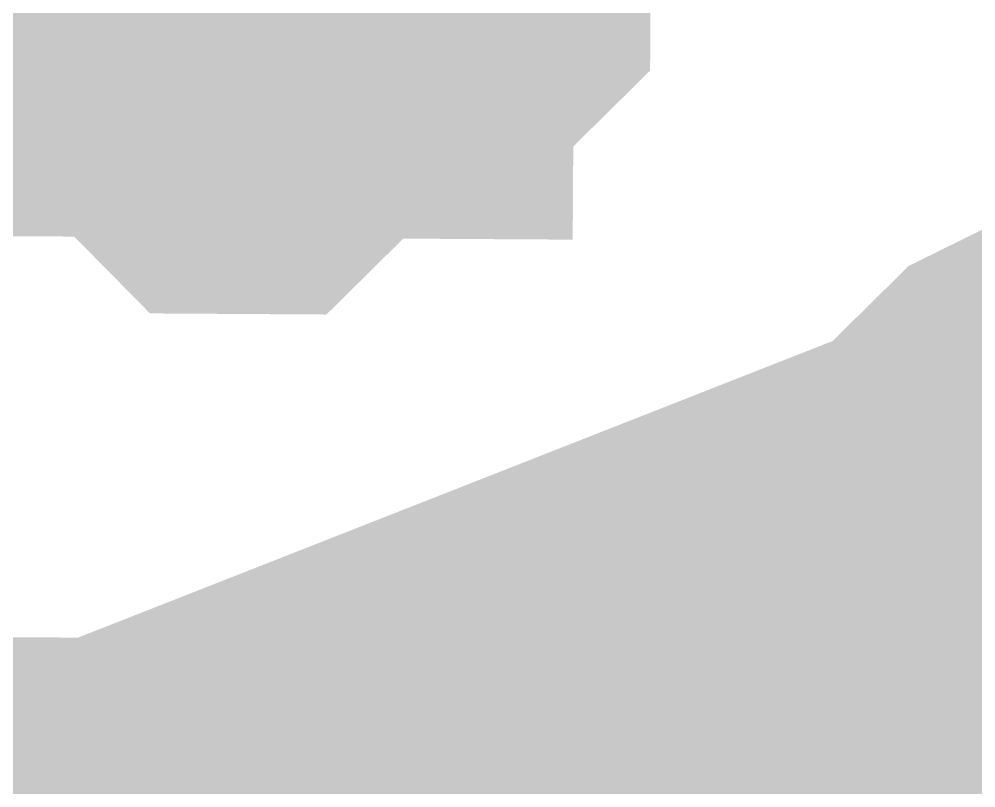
# Model space of a CAD drawing. Header units: metres. Extents: x 334593 to 339527, y 1757017 to 1769538.
# Drawn here: x 339161.5 to 339211.6, y 1767395.4 to 1767435.6 of the extents above; entities that cross this region are included whole.
import ezdxf

# ---------------------------------------------------------------- set-up
doc = ezdxf.new("R2010")
doc.units = ezdxf.units.M
doc.layers.add('HIGH TIDE LINE', color=7, linetype='Continuous', true_color=0xff00c5)
doc.layers.add('INTERTIDAL ZONE', color=5, linetype='Continuous')
doc.layers.add('NDZ-200M FROM CRZ', color=30, linetype='Continuous')

msp = doc.modelspace()

# ---------------------------------------------------------------- hatches: boundary and pattern name
at = {"layer": 'NDZ-200M FROM CRZ'}
h = msp.add_hatch(dxfattribs=at)
h.set_pattern_fill('CROSS', color=256, scale=1.199231, angle=-0.3536)
h.set_pattern_definition([(359.64641, (320009.952, 1755058.52), (7.6619697, 7.5679797), [3.80756, -11.4226795]), (89.64641, (320011.844, 1755056.604), (-7.5679797, 7.6619697), [3.80756, -11.4226795])])
h.paths.add_polyline_path([(338545.927, 1769452.447), (338550.096, 1769480.406), (338550.17, 1769492.399), (338554.217, 1769500.37), (338558.263, 1769508.341), (338558.288, 1769512.338), (338562.285, 1769512.314), (338562.359, 1769524.307), (338566.356, 1769524.282), (338566.405, 1769532.277), (338514.06, 1769532.6), (338508.349, 1769516.644), (338499.482, 1769490.197), (338498.457, 1769428.483), (338494.315, 1769381.544), (338493.175, 1769324.841), (338496.938, 1769286.838), (338509.314, 1769260.288), (338516.64, 1769240.742), (338516.045, 1769204.312), (338514.879, 1769174.757), (338504.155, 1769160.862), (338483.895, 1769155.005), (338472.595, 1769148.324), (338456.018, 1769133.174), (338438.499, 1769103.659), (338425.523, 1769086.059), (338411.655, 1769069.482), (338401.601, 1769059.549), (338387.5, 1769041.646), (338397.345, 1768693.773), (338396.753, 1768597.828), (338403.282, 1768560.029), (338411.429, 1768505.864), (338423.77, 1768441.745), (338447.108, 1768363.939), (338484.474, 1768283.665), (338510.422, 1768233.322), (338542.128, 1768189.15), (338581.851, 1768148.926), (338603.162, 1768110.022), (338626.489, 1768087.899), (338653.305, 1768068.528), (338685.953, 1768051.56), (338717.17, 1768020.165), (338742.696, 1767980.024), (338784.221, 1767907.807), (338817.765, 1767837.637), (338847.286, 1767763.495), (338853.023, 1767721.482), (338862.909, 1767704.257), (338870.824, 1767691.388), (338877.658, 1767681.998), (338878.252, 1767672.541), (338870.652, 1767663.404), (338846.571, 1767647.562), (338833.939, 1767627.024), (338834.321, 1767605.66), (338842.179, 1767583.623), (338856.735, 1767567.878), (338882.798, 1767562.501), (338914.003, 1767563.191), (338937.253, 1767558.905), (338959.981, 1767564.906), (338980.016, 1767572.778), (338998.739, 1767584.605), (339008.891, 1767591.063), (339078.399, 1767518.483), (339129.153, 1767449.923), (339113.492, 1767436.887), (339104.949, 1767414.092), (339104.813, 1767392.105), (339108.749, 1767382.086), (339122.221, 1767371.308), (339140.651, 1767369.895), (339172.677, 1767377.693), (339192.426, 1767382.611), (339208.675, 1767381.469), (339219.158, 1767379.838), (339228.574, 1767367.354), (339228.44, 1767351.093), (339188.48, 1767347.612), (339174.453, 1767341.702), (339160.779, 1767329.017), (339144.278, 1767309.905), (339127.336, 1767301.514), (339107.644, 1767286.175), (339092.527, 1767268.013), (339079.906, 1767242.339), (339075.822, 1767228.372), (339078.933, 1767207.267), (339088.363, 1767184.452), (339105.364, 1767158.292), (339125.021, 1767134.753), (339155.892, 1767110.156), (339208.737, 1767067.637), (339266.644, 1767039.234), (339299.784, 1767017.19), (339326.317, 1767012.941), (339358.477, 1767013.242), (339379.78, 1767029.41), (339401.095, 1767057.902), (339424.282, 1767018.333), (339450.537, 1766980.604), (339461.736, 1766934.147), (339469.373, 1766876.131), (339470.433, 1767048.032), (339466.486, 1767056.052), (339462.538, 1767064.072), (339458.566, 1767068.095), (339458.59, 1767072.092), (339438.704, 1767088.206), (339438.728, 1767092.204), (339418.866, 1767112.316), (339414.894, 1767116.338), (339406.949, 1767124.383), (339395.007, 1767132.452), (339387.038, 1767136.499), (339387.063, 1767140.497), (339383.115, 1767148.517), (339383.263, 1767172.503), (339375.318, 1767180.548), (339371.346, 1767184.57), (339359.355, 1767184.644), (339355.333, 1767180.671), (339355.283, 1767172.676), (339351.089, 1767140.719), (339342.996, 1767124.778), (339342.848, 1767100.792), (339346.722, 1767080.778), (339346.648, 1767068.785), (339342.626, 1767064.812), (339338.629, 1767064.837), (339334.607, 1767060.864), (339322.616, 1767060.938), (339314.671, 1767068.983), (339306.727, 1767077.027), (339302.729, 1767077.052), (339290.763, 1767081.124), (339282.794, 1767085.171), (339278.796, 1767085.195), (339266.855, 1767093.265), (339250.916, 1767101.359), (339238.949, 1767105.431), (339231.004, 1767113.475), (339227.032, 1767117.498), (339215.115, 1767129.565), (339207.219, 1767145.605), (339199.25, 1767149.652), (339187.333, 1767161.719), (339183.36, 1767165.741), (339179.388, 1767169.764), (339179.462, 1767181.757), (339163.474, 1767181.855), (339159.501, 1767185.878), (339159.649, 1767209.864), (339155.702, 1767217.884), (339151.729, 1767221.906), (339139.738, 1767221.98), (339135.716, 1767218.007), (339131.719, 1767218.032), (339127.698, 1767214.059), (339115.706, 1767214.133), (339111.734, 1767218.155), (339103.789, 1767226.2), (339107.836, 1767234.171), (339111.857, 1767238.144), (339123.898, 1767246.065), (339135.914, 1767249.989), (339143.933, 1767253.937), (339151.927, 1767253.888), (339184.002, 1767269.682), (339184.027, 1767273.679), (339188.098, 1767285.648), (339192.144, 1767293.618), (339208.182, 1767301.515), (339220.173, 1767301.441), (339224.145, 1767297.419), (339244.13, 1767297.295), (339248.103, 1767293.273), (339252.075, 1767289.251), (339252.051, 1767285.253), (339256.023, 1767281.231), (339268.014, 1767281.157), (339268.039, 1767285.154), (339272.061, 1767289.127), (339272.085, 1767293.125), (339276.156, 1767305.093), (339276.23, 1767317.087), (339280.252, 1767321.06), (339284.249, 1767321.035), (339284.274, 1767325.033), (339288.271, 1767325.008), (339292.243, 1767320.986), (339292.219, 1767316.988), (339301.841, 1767321.726), (339300.262, 1767324.934), (339296.29, 1767328.956), (339296.314, 1767332.954), (339292.317, 1767332.979), (339284.446, 1767353.016), (339280.523, 1767365.034), (339272.677, 1767389.07), (339268.73, 1767397.09), (339256.813, 1767409.157), (339236.926, 1767425.271), (339232.929, 1767425.296), (339228.956, 1767429.318), (339224.959, 1767429.343), (339220.938, 1767425.37), (339216.941, 1767425.394), (339208.922, 1767421.446), (339204.9, 1767417.473), (339164.831, 1767401.729), (339160.834, 1767401.753), (339148.818, 1767397.83), (339140.799, 1767393.881), (339128.808, 1767393.955), (339128.956, 1767417.942), (339132.953, 1767417.917), (339140.996, 1767425.863), (339144.993, 1767425.838), (339153.012, 1767429.787), (339160.982, 1767425.74), (339164.979, 1767425.715), (339168.951, 1767421.693), (339176.945, 1767421.643), (339180.967, 1767425.616), (339188.961, 1767425.567), (339188.986, 1767429.565), (339193.008, 1767433.538), (339193.032, 1767437.535), (339197.054, 1767441.508), (339205.073, 1767445.457), (339209.094, 1767449.43), (339209.119, 1767453.427), (339205.147, 1767457.45), (339205.171, 1767461.448), (339201.199, 1767465.47), (339193.254, 1767473.515), (339189.282, 1767477.537), (339181.288, 1767477.586), (339173.318, 1767481.633), (339169.321, 1767481.658), (339165.349, 1767485.68), (339161.376, 1767489.703), (339157.404, 1767493.725), (339153.432, 1767497.747), (339153.456, 1767501.745), (339141.564, 1767517.81), (339125.699, 1767537.897), (339105.886, 1767566.004), (339078.08, 1767594.161), (339026.389, 1767638.456), (339022.441, 1767646.476), (339006.453, 1767646.575), (339006.478, 1767650.573), (339002.456, 1767646.6), (338994.437, 1767642.651), (338974.353, 1767626.784), (338970.332, 1767622.811), (338970.282, 1767614.815), (338966.236, 1767606.845), (338966.211, 1767602.847), (338958.192, 1767598.899), (338946.177, 1767594.975), (338930.188, 1767595.074), (338918.222, 1767599.145), (338870.257, 1767599.441), (338870.282, 1767603.439), (338866.309, 1767607.461), (338866.359, 1767615.457), (338870.38, 1767619.43), (338870.405, 1767623.428), (338874.427, 1767627.401), (338882.446, 1767631.349), (338894.461, 1767635.273), (338902.48, 1767639.221), (338914.496, 1767643.145), (338938.478, 1767642.997), (338946.497, 1767646.945), (338950.519, 1767650.918), (338958.587, 1767662.862), (338958.661, 1767674.855), (338942.722, 1767682.949), (338934.728, 1767682.998), (338934.753, 1767686.996), (338930.756, 1767687.021), (338930.928, 1767715.004), (338922.959, 1767719.052), (338914.99, 1767723.099), (338907.02, 1767727.146), (338903.072, 1767735.166), (338899.125, 1767743.186), (338895.128, 1767743.21), (338895.177, 1767751.206), (338899.199, 1767755.179), (338899.248, 1767763.174), (338895.3, 1767771.194), (338891.377, 1767783.212), (338883.482, 1767799.252), (338871.713, 1767835.305), (338871.737, 1767839.303), (338867.79, 1767847.323), (338863.817, 1767851.346), (338859.944, 1767871.359), (338855.971, 1767875.381), (338851.999, 1767879.403), (338848.002, 1767879.428), (338844.029, 1767883.45), (338844.054, 1767887.448), (338836.109, 1767895.493), (338832.235, 1767915.506), (338828.312, 1767927.524), (338828.337, 1767931.521), (338832.359, 1767935.494), (338832.408, 1767943.49), (338828.411, 1767943.515), (338824.389, 1767939.542), (338820.392, 1767939.566), (338820.417, 1767943.564), (338816.445, 1767947.586), (338808.574, 1767967.624), (338804.651, 1767979.642), (338800.678, 1767983.664), (338796.731, 1767991.684), (338792.758, 1767995.707), (338784.838, 1768007.749), (338765.05, 1768039.854), (338765.075, 1768043.852), (338761.102, 1768047.874), (338749.185, 1768059.941), (338745.213, 1768063.963), (338713.409, 1768092.145), (338709.437, 1768096.167), (338685.528, 1768108.308), (338677.559, 1768112.355), (338649.678, 1768128.519), (338645.706, 1768132.541), (338641.758, 1768140.561), (338641.807, 1768148.556), (338637.835, 1768152.579), (338629.915, 1768164.621), (338622.019, 1768180.661), (338610.102, 1768192.728), (338594.188, 1768204.82), (338582.271, 1768216.887), (338578.299, 1768220.91), (338570.354, 1768228.954), (338562.434, 1768240.997), (338554.538, 1768257.037), (338534.775, 1768293.139), (338530.852, 1768305.157), (338526.88, 1768309.18), (338511.138, 1768349.255), (338507.19, 1768357.275), (338503.242, 1768365.295), (338499.295, 1768373.315), (338495.322, 1768377.338), (338495.421, 1768393.329), (338507.412, 1768393.255), (338507.437, 1768397.252), (338503.465, 1768401.275), (338499.467, 1768401.299), (338499.492, 1768405.297), (338495.495, 1768405.322), (338495.52, 1768409.319), (338491.523, 1768409.344), (338491.547, 1768413.342), (338487.6, 1768421.362), (338487.649, 1768429.357), (338483.677, 1768433.38), (338479.729, 1768441.4), (338475.732, 1768441.424), (338475.756, 1768445.422), (338471.784, 1768449.444), (338471.858, 1768461.437), (338467.935, 1768473.455), (338468.083, 1768497.441), (338472.105, 1768501.414), (338472.129, 1768505.412), (338468.132, 1768505.437), (338464.16, 1768509.459), (338464.259, 1768525.45), (338460.286, 1768529.472), (338460.336, 1768537.468), (338468.33, 1768537.418), (338464.357, 1768541.441), (338456.363, 1768541.49), (338456.659, 1768589.462), (338452.687, 1768593.485), (338448.69, 1768593.509), (338444.717, 1768597.532), (338444.742, 1768601.529), (338440.77, 1768605.552), (338440.868, 1768621.543), (338444.89, 1768625.516), (338444.915, 1768629.513), (338440.918, 1768629.538), (338441.091, 1768657.522), (338437.118, 1768661.544), (338437.167, 1768669.54), (338433.195, 1768673.562), (338429.198, 1768673.587), (338429.223, 1768677.584), (338425.25, 1768681.607), (338425.275, 1768685.604), (338429.297, 1768689.578), (338429.395, 1768705.568), (338425.497, 1768721.584), (338421.549, 1768729.604), (338417.577, 1768733.626), (338413.629, 1768741.646), (338409.731, 1768757.662), (338409.928, 1768789.643), (338413.925, 1768789.619), (338410.002, 1768801.636), (338410.175, 1768829.62), (338414.197, 1768833.593), (338414.221, 1768837.591), (338418.268, 1768845.562), (338422.363, 1768861.528), (338422.709, 1768917.495), (338426.706, 1768917.471), (338430.728, 1768921.444), (338434.823, 1768937.41), (338434.848, 1768941.408), (338430.876, 1768945.43), (338426.879, 1768945.455), (338426.977, 1768961.446), (338423.03, 1768969.466), (338427.076, 1768977.436), (338427.101, 1768981.434), (338431.098, 1768981.409), (338431.221, 1769001.398), (338435.267, 1769009.369), (338435.341, 1769021.362), (338439.363, 1769025.335), (338443.385, 1769029.308), (338443.41, 1769033.305), (338447.407, 1769033.281), (338455.425, 1769037.229), (338463.42, 1769037.18), (338467.441, 1769041.153), (338471.463, 1769045.126), (338475.435, 1769041.103), (338479.432, 1769041.079), (338483.405, 1769037.056), (338491.399, 1769037.007), (338495.495, 1769052.973), (338467.565, 1769061.141), (338467.614, 1769069.137), (338463.642, 1769073.159), (338459.645, 1769073.184), (338451.7, 1769081.228), (338447.727, 1769085.251), (338439.758, 1769089.298), (338439.783, 1769093.295), (338443.78, 1769093.271), (338447.801, 1769097.244), (338459.768, 1769093.172), (338479.753, 1769093.049), (338483.726, 1769089.026), (338491.72, 1769088.977), (338495.791, 1769100.946), (338499.813, 1769104.919), (338499.837, 1769108.916), (338523.82, 1769108.768), (338531.789, 1769104.721), (338535.786, 1769104.697), (338535.86, 1769116.69), (338539.882, 1769120.663), (338543.928, 1769128.633), (338556.043, 1769148.548), (338560.04, 1769148.523), (338564.086, 1769156.494), (338564.111, 1769160.492), (338568.157, 1769168.462), (338568.404, 1769208.439), (338564.407, 1769208.464), (338560.435, 1769212.486), (338556.462, 1769216.509), (338556.487, 1769220.506), (338560.484, 1769220.482), (338564.506, 1769224.455), (338568.552, 1769232.426), (338568.577, 1769236.423), (338572.648, 1769248.392), (338568.7, 1769256.412), (338568.725, 1769260.409), (338564.752, 1769264.432), (338564.826, 1769276.425), (338568.823, 1769276.4), (338568.897, 1769288.393), (338564.9, 1769288.418), (338564.925, 1769292.416), (338560.928, 1769292.44), (338556.956, 1769296.463), (338552.959, 1769296.487), (338548.986, 1769300.51), (338545.014, 1769304.532), (338541.041, 1769308.554), (338541.14, 1769324.545), (338545.187, 1769332.516)])

# ---------------------------------------------------------------- linework, layer by layer
at = {"layer": 'HIGH TIDE LINE', "lineweight": 35, "const_width": 2.998}
for points in [[(339189.282, 1767477.537), (339193.254, 1767473.515), (339201.199, 1767465.47), (339205.171, 1767461.448), (339205.147, 1767457.45), (339209.119, 1767453.427), (339209.094, 1767449.43), (339205.073, 1767445.457), (339197.054, 1767441.508), (339193.032, 1767437.535), (339193.008, 1767433.538), (339188.986, 1767429.565), (339188.961, 1767425.567), (339180.967, 1767425.616), (339176.945, 1767421.643), (339168.951, 1767421.693), (339164.979, 1767425.715), (339160.982, 1767425.74), (339153.012, 1767429.787)], [(339148.818, 1767397.83), (339160.834, 1767401.753), (339164.831, 1767401.729), (339204.9, 1767417.473), (339208.922, 1767421.446), (339216.941, 1767425.394), (339220.938, 1767425.37), (339224.959, 1767429.343), (339228.956, 1767429.318), (339232.929, 1767425.296), (339236.926, 1767425.271), (339256.813, 1767409.157)]]:
    msp.add_lwpolyline(points, dxfattribs=at)
at = {"layer": 'INTERTIDAL ZONE', "const_width": 2.998, "flags": 128}
msp.add_lwpolyline([(339148.818, 1767397.83), (339160.834, 1767401.753), (339164.831, 1767401.729), (339204.9, 1767417.473), (339208.922, 1767421.446), (339216.941, 1767425.394), (339220.938, 1767425.37), (339224.959, 1767429.343), (339209.119, 1767453.427), (339209.094, 1767449.43), (339205.073, 1767445.457), (339197.054, 1767441.508), (339193.032, 1767437.535), (339193.008, 1767433.538), (339188.986, 1767429.565), (339188.961, 1767425.567), (339180.967, 1767425.616), (339176.945, 1767421.643), (339168.951, 1767421.693), (339164.979, 1767425.715), (339160.982, 1767425.74), (339153.012, 1767429.787)], dxfattribs=at)
at = {"layer": 'NDZ-200M FROM CRZ', "const_width": 2.998, "flags": 128}
for points in [[(339153.012, 1767429.787), (339160.982, 1767425.74), (339164.979, 1767425.715), (339168.951, 1767421.693), (339176.945, 1767421.643), (339180.967, 1767425.616), (339188.961, 1767425.567), (339188.986, 1767429.565), (339193.008, 1767433.538), (339193.032, 1767437.535), (339197.054, 1767441.508), (339205.073, 1767445.457), (339209.094, 1767449.43), (339209.119, 1767453.427), (339205.147, 1767457.45), (339205.171, 1767461.448), (339201.199, 1767465.47), (339193.254, 1767473.515), (339189.282, 1767477.537)], [(339256.813, 1767409.157), (339236.926, 1767425.271), (339232.929, 1767425.296), (339228.956, 1767429.318), (339224.959, 1767429.343), (339220.938, 1767425.37), (339216.941, 1767425.394), (339208.922, 1767421.446), (339204.9, 1767417.473), (339164.831, 1767401.729), (339160.834, 1767401.753), (339148.818, 1767397.83)]]:
    msp.add_lwpolyline(points, dxfattribs=at)

doc.saveas('drawing.dxf')
